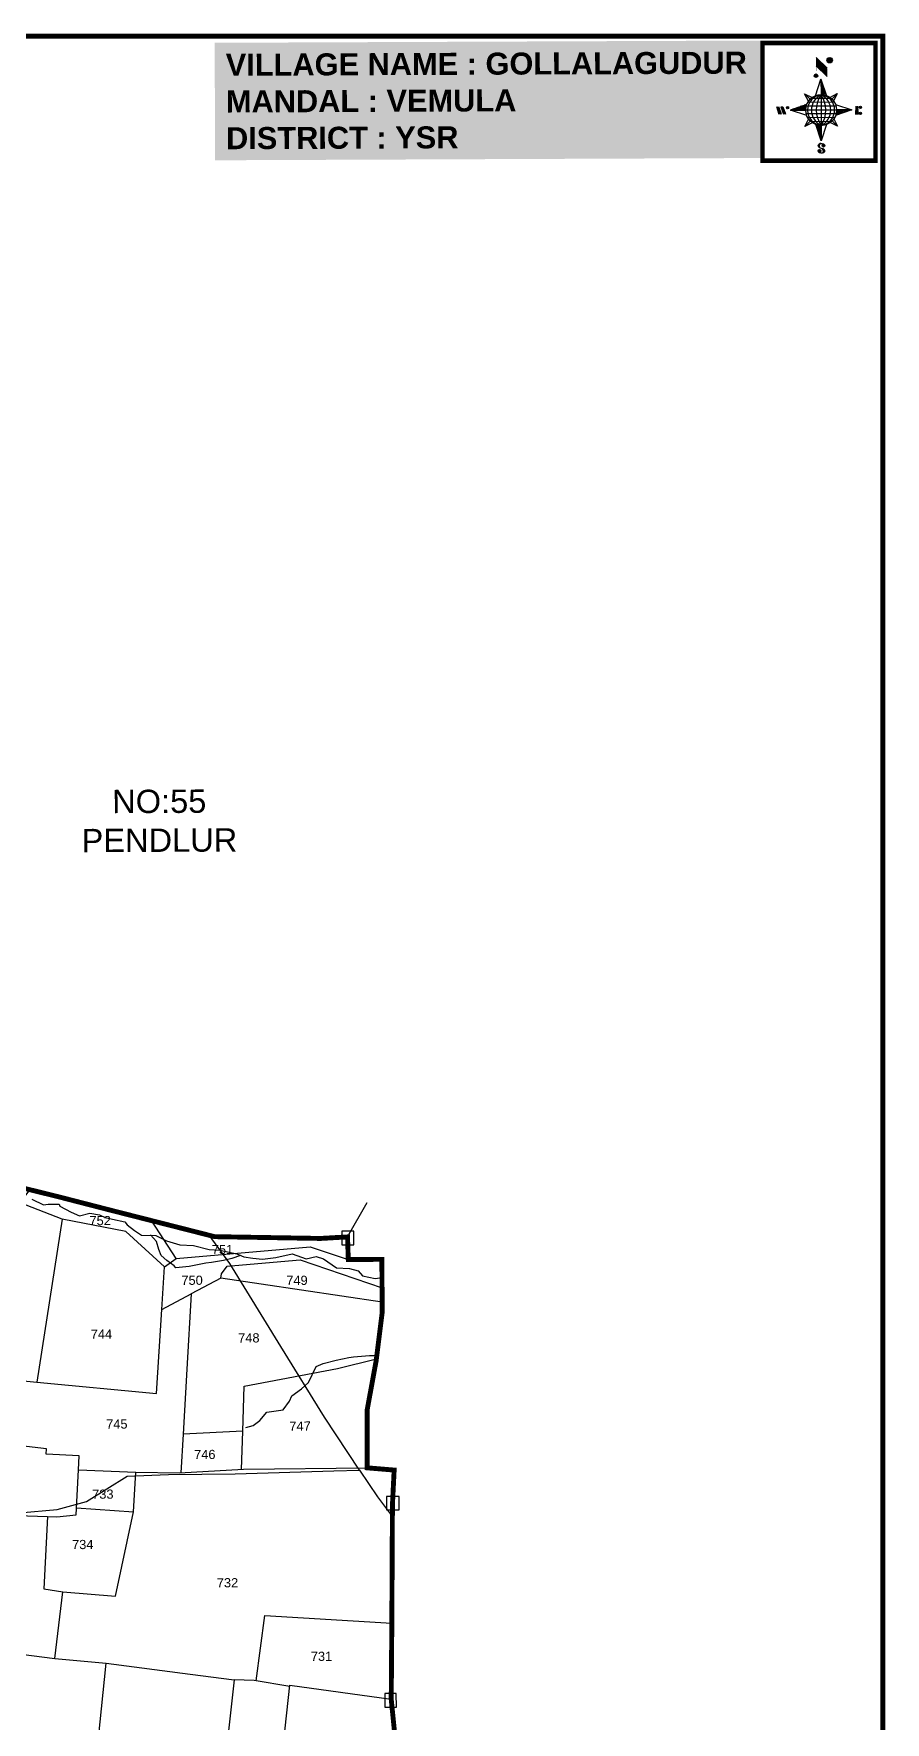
# Model space of a CAD drawing. Header units: inches. Extents: x 208632 to 221797, y 1591440 to 1598854.
# Drawn here: x 213370 to 214762, y 1595650 to 1598410 of the extents above; entities that cross this region are included whole.
import ezdxf

# ---------------------------------------------------------------- set-up
doc = ezdxf.new("R2010")
doc.units = ezdxf.units.IN
doc.header["$LTSCALE"] = 15
doc.header["$MEASUREMENT"] = 0
doc.linetypes.add('HIDDEN2', pattern=[0.1875, 0.125, -0.0625])
for name, color, linetype in [('bord', 1, 'Continuous'), ('BOUNDRY STONES', 240, 'Continuous'), ('DIMENSION', 1, 'Continuous'), ('PLOTS', 7, 'Continuous'), ('PLOTS NO', 7, 'Continuous'), ('ROADS', 1, 'Continuous'), ('STREAMS', 4, 'Continuous'), ('VILLAGE BOUNDAY', 5, 'Continuous'), ('VILLAGE BOUNDRY', 5, 'Continuous')]:
    doc.layers.add(name, color=color, linetype=linetype)
doc.styles.get("Standard").update_dxf_attribs({"font": 'arial.ttf'})
pattern_1 = [(267.297113149, (-8720374.938, 50637915.138), (10.5367255337, -0.497431438), [])]
pattern_2 = [(357.297113149, (-8720374.938, 50637915.138), (0.497431438, 10.5367255337), [])]

# ---------------------------------------------------------------- blocks, each defined once
blk = doc.blocks.new('*X21')
at = {"color": 0, "linetype": 'Continuous'}
for p, q in [((6321.6, 240.5), (6322.3, 241.2)), ((6321.6, 240.3), (6322.3, 241)), ((6321.6, 240.1), (6322.3, 240.8)), ((6321.6, 239.9), (6322.4, 240.7)), ((6321.6, 239.8), (6322.4, 240.6)), ((6321.6, 239.6), (6322.5, 240.5)), ((6321.6, 239.4), (6322.5, 240.3)), ((6321.6, 239.2), (6322.6, 240.2)), ((6321.7, 239.1), (6322.6, 240.1)), ((6321.8, 240.8), (6322.4, 241.4)), ((6321.8, 239), (6322.7, 240)), ((6321.8, 239), (6322.8, 239.9)), ((6321.9, 238.9), (6322.9, 239.8)), ((6322, 238.8), (6323, 239.7)), ((6322.1, 241.3), (6322.4, 241.6)), ((6322.1, 238.7), (6323.1, 239.6)), ((6322.2, 238.6), (6323.1, 239.6)), ((6322.3, 238.5), (6323.2, 239.5)), ((6322.4, 238.5), (6323.3, 239.4)), ((6322.5, 238.4), (6323.4, 239.3)), ((6322.7, 238.4), (6323.6, 239.3)), ((6322.8, 238.3), (6323.7, 239.2)), ((6322.9, 238.3), (6323.8, 239.1)), ((6323.1, 238.2), (6323.9, 239.1)), ((6323.2, 238.2), (6324, 239)), ((6323.3, 238.2), (6324.2, 239)), ((6323.5, 238.1), (6324.3, 238.9)), ((6323.7, 238.1), (6324.4, 238.9)), ((6323.8, 238.1), (6324.6, 238.8)), ((6324.1, 238.2), (6324.7, 238.8)), ((6324.3, 238.3), (6324.9, 238.8)), ((6324.6, 238.3), (6325.1, 238.8)), ((6324.8, 238.4), (6325.2, 238.8)), ((6325.1, 238.5), (6325.4, 238.8)), ((6325.4, 238.6), (6325.6, 238.8))]:
    blk.add_line(p, q, dxfattribs=at)
blk = doc.blocks.new('*X20')
at = {"color": 0, "linetype": 'Continuous'}
for p, q in [((6324.4, 240.3), (6324.5, 240.4)), ((6324.6, 240.3), (6324.8, 240.5)), ((6324.7, 240.2), (6325, 240.5)), ((6324.8, 240.2), (6325.2, 240.6)), ((6325, 240.1), (6325.5, 240.6)), ((6325.1, 240.1), (6325.6, 240.6)), ((6325.2, 240), (6325.8, 240.6)), ((6325.3, 240), (6326, 240.6)), ((6325.4, 239.9), (6326.1, 240.6)), ((6325.5, 239.8), (6326.2, 240.5)), ((6325.6, 239.8), (6326.3, 240.5)), ((6325.7, 239.7), (6326.5, 240.4)), ((6325.9, 239.6), (6326.6, 240.3)), ((6326, 239.5), (6326.7, 240.3)), ((6326, 239.4), (6326.8, 240.2)), ((6326.1, 239.3), (6327, 240.2)), ((6326.2, 239.3), (6327.1, 240.1)), ((6326.3, 239.2), (6327.1, 240)), ((6326.4, 239.1), (6327.2, 239.9)), ((6326.5, 239), (6327.3, 239.8)), ((6326.5, 238.9), (6327.4, 239.7)), ((6326.6, 238.8), (6327.5, 239.6)), ((6326.7, 238.7), (6327.5, 239.5)), ((6326.8, 238.6), (6327.6, 239.4)), ((6326.8, 238.5), (6327.7, 239.3)), ((6326.8, 236.5), (6327.4, 237)), ((6326.9, 238.3), (6327.8, 239.2)), ((6326.9, 238.2), (6327.9, 239.1)), ((6326.9, 236.8), (6327.6, 237.4)), ((6327, 238.1), (6327.8, 239)), ((6327, 237.9), (6327.8, 238.8)), ((6327, 237.8), (6327.8, 238.6)), ((6327, 237.6), (6327.8, 238.4)), ((6327, 237.4), (6327.8, 238.2)), ((6327, 237.3), (6327.8, 238)), ((6327, 237.1), (6327.8, 237.9))]:
    blk.add_line(p, q, dxfattribs=at)
blk = doc.blocks.new('H')
at = {"layer": 'bord', "extrusion": (0.000427885, 0.004792, 0.999988)}
h = blk.add_hatch(dxfattribs=at)
h.set_pattern_fill('LINE', color=8, scale=84.387686, angle=-2.7029, style=0)
h.set_pattern_definition(pattern_2)
h.paths.add_polyline_path([(-492, 786, -0.090992), (-448, 775), (-486, 912)])
h = blk.add_hatch(dxfattribs=at)
h.set_pattern_fill('LINE', color=8, scale=84.387686, angle=-92.7029, style=0)
h.set_pattern_definition(pattern_1)
h.paths.add_polyline_path([(-625, 665, -0.090992), (-615, 710), (-751, 671)])
h = blk.add_hatch(dxfattribs=at)
h.set_pattern_fill('LINE', color=8, scale=84.387686, angle=-92.7029, style=0)
h.set_pattern_definition(pattern_1)
h.paths.add_polyline_path([(-246, 647), (-372, 653, -0.090992), (-382, 609)])
h = blk.add_hatch(dxfattribs=at)
h.set_pattern_fill('LINE', color=8, scale=84.387686, angle=-2.7029, style=0)
h.set_pattern_definition(pattern_2)
h.paths.add_polyline_path([(-504, 533, -0.090992), (-549, 543), (-510, 406)])
for p, q in [((-519, 1020, -1217), (-435, 927, -1216)), ((-516, 1087, -1217), (-432, 994, -1217)), ((-538, 774, -1216), (-487, 906, -1216)), ((-487, 906, -1216), (-493, 780, -1216)), ((-487, 906, -1216), (-448, 769, -1216)), ((-865, 701, -1215), (-847, 638, -1215)), ((-847, 700, -1215), (-829, 637, -1215)), ((-829, 699, -1215), (-811, 636, -1215)), ((-829, 699, -1215), (-811, 698, -1215)), ((-811, 698, -1215), (-794, 635, -1215)), ((-752, 665, -1215), (-615, 704, -1215)), ((-627, 794, -1216), (-567, 760, -1216)), ((-627, 794, -1216), (-584, 747, -1215)), ((-599, 731, -1215), (-627, 794, -1216)), ((-421, 753, -1216), (-359, 781, -1216)), ((-359, 781, -1216), (-405, 739, -1216)), ((-359, 781, -1216), (-392, 721, -1215)), ((-752, 665, -1215), (-625, 659, -1215)), ((-619, 614, -1215), (-752, 665, -1215)), ((-639, 526, -1214), (-606, 585, -1215)), ((-639, 526, -1214), (-593, 568, -1215)), ((-371, 513, -1214), (-414, 560, -1215)), ((-399, 576, -1215), (-371, 513, -1214)), ((-246, 641, -1215), (-383, 603, -1215)), ((-379, 693, -1215), (-246, 641, -1215)), ((-373, 647, -1215), (-246, 641, -1215)), ((-213, 669, -1215), (-217, 601, -1215)), ((-197, 600, -1215), (-194, 668, -1215)), ((-577, 553, -1215), (-639, 526, -1214)), ((-511, 400, -1214), (-549, 537, -1214)), ((-460, 533, -1215), (-511, 400, -1214)), ((-505, 527, -1214), (-511, 400, -1214)), ((-371, 513, -1214), (-431, 546, -1215))]:
    blk.add_line(p, q, dxfattribs=at)
at = {"layer": 'bord', "color": 8, "linetype": 'ByBlock', "extrusion": (0.000427885, 0.004792, 0.999988)}
for p, q in [((-386, 711, -1215), (-605, 722, -1215)), ((-411, 744, -1216), (-578, 752, -1216)), ((-493, 780, -1216), (-505, 527, -1214)), ((-373, 647, -1215), (-625, 659, -1215)), ((-378, 616, -1215), (-623, 628, -1215)), ((-375, 679, -1215), (-620, 691, -1215)), ((-392, 585, -1215), (-611, 595, -1215)), ((-420, 555, -1215), (-587, 562, -1215))]:
    blk.add_line(p, q, dxfattribs=at)
at = {"layer": 'bord', "extrusion": (0.000427885, 0.004792, 0.999988), "elevation": -1212}
for points, const_width in [([(-522, 960), (-516, 1093)], 1.61), ([(-434, 933), (-428, 1066)], 1.61), ([(-870, 707), (-846, 706)], 0.642), ([(-829, 643), (-855, 644)], 0.642), ([(-829, 643), (-821, 678)], 0.642), ([(-811, 642), (-784, 641)], 0.642), ([(-793, 641), (-782, 694)], 0.642), ([(-177, 605), (-226, 607)], 0.706), ([(-223, 676), (-174, 673)], 0.706), ([(-195, 645), (-185, 644)], 0.706)]:
    blk.add_lwpolyline(points, dxfattribs=dict(at, const_width=const_width))
for points, const_width in [([(-414, 1073, 1), (-398, 1058, 1)], 22.3), ([(-530, 950, 1), (-520, 939, 1)], 14.8), ([(-776, 697, 1), (-769, 690, 1)], 8.9), ([(-180, 618, 1), (-173, 611, 1)], 9.79), ([(-178, 667, 1), (-171, 660, 1)], 9.79), ([(-525, 322, 1), (-533, 329, 1)], 11.1), ([(-490, 362, 1), (-498, 369, 1)], 11.1)]:
    blk.add_lwpolyline(points, format="xyb", close=True, dxfattribs=dict(at, const_width=const_width))
for points in [[(-537, 317), (-531, 310), (-520, 307), (-505, 307), (-494, 310), (-486, 318), (-487, 326), (-491, 333), (-494, 336), (-503, 341), (-522, 347), (-530, 352), (-534, 355), (-537, 363), (-537, 373), (-530, 381), (-520, 384), (-504, 384), (-493, 380), (-487, 373)], [(-522, 348), (-526, 354), (-528, 361), (-528, 371), (-526, 375), (-521, 381), (-515, 384)], [(-505, 307), (-499, 312), (-497, 319), (-497, 327), (-501, 335), (-509, 343)]]:
    blk.add_lwpolyline(points, dxfattribs=at)
at = {"layer": 'bord', "extrusion": (0.000427885, 0.004792, 0.999988)}
for centre, radius in [((-406, 1065, -1212), 22.3), ((-525, 944, -1212), 14.8), ((-773, 694, -1212), 8.9), ((-498, 659, -1212), 127), ((-177, 615, -1212), 9.79), ((-174, 663, -1212), 9.79), ((-529, 325, -1212), 11.1), ((-494, 365, -1212), 11.1)]:
    blk.add_circle(centre, radius, dxfattribs=at)
at = {"layer": 'bord', "color": 8, "linetype": 'ByBlock', "extrusion": (0.000427885, 0.004792, 0.999988)}
for centre, radius, start, end in [((-482, 658, -1212), 128, 94.9254, 259.6691), ((-437, 656, -1212), 141, 113.2864, 241.308), ((-316, 651, -1212), 222, 142.5892, 212.0053), ((-560, 662, -1212), 141, 293.2864, 61.308), ((-681, 668, -1212), 222, 322.5892, 32.0053), ((-515, 660, -1212), 128, 274.9254, 79.6691)]:
    blk.add_arc(centre, radius, start, end, dxfattribs=at)
at = {"layer": 'bord', "extrusion": (0.000427885, 0.004792, 0.999988)}
for points in [[(-516, 1093, -1212), (-431, 1000, -1212), (-519, 1026, -1212), (-434, 933, -1212)], [(-864, 707, -1212), (-846, 706, -1212), (-846, 644, -1212), (-829, 643, -1212)], [(-829, 705, -1212), (-811, 704, -1212), (-811, 642, -1212), (-793, 641, -1212)], [(-193, 674, -1212), (-197, 606, -1212), (-213, 675, -1212), (-216, 607, -1212)]]:
    blk.add_solid(points, dxfattribs=at)
at = {"layer": 'bord', "extrusion": (0.000427885, 0.004792, 0.999988), "xscale": 7.977342409717546, "yscale": 7.977342409717546, "zscale": 7.977342409717546, "rotation": 138.0840426661453}
for name, p in [('*X20', (38301, -31929, -1212)), ('*X21', (38314, -31951, -1212))]:
    blk.add_blockref(name, p, dxfattribs=at)

msp = doc.modelspace()

# ---------------------------------------------------------------- linework, layer by layer
at = {"layer": 'BOUNDRY STONES'}
msp.add_lwpolyline([(213882.6, 1596443.3), (213914.6, 1596499.8)], dxfattribs=at)
for points in [[(213892.7, 1596452.8), (213873.4, 1596452.7), (213873.5, 1596430.2), (213892.8, 1596430.3)], [(213966.8, 1596019.1), (213946.4, 1596019), (213946.5, 1595997.4), (213966.9, 1595997.5)], [(213962.3, 1595697.3), (213943.3, 1595697.2), (213943.4, 1595674.5), (213962.4, 1595674.6)]]:
    msp.add_lwpolyline(points, close=True, dxfattribs=at)
at = {"layer": 'PLOTS'}
for points in [[(213416, 1596472.5), (213347.5, 1596499.1), (213363.2, 1596520.4)], [(213583.3, 1596394.4), (213520.1, 1596451.9), (213416, 1596472.5), (213374.5, 1596205.7)], [(213602.3, 1596408.2), (213562.3, 1596469.9)], [(213578.9, 1596324.8), (213583.3, 1596394.4), (213602.3, 1596408.2), (213821.5, 1596427), (213883.8, 1596406.2)], [(213675.6, 1596376), (213676.7, 1596383.2), (213685.8, 1596395.5), (213805, 1596405.8), (213939, 1596360.2)], [(213939.2, 1596336.9), (213675.6, 1596376), (213627.1, 1596350.5)], [(213306.6, 1596165.7), (213315.1, 1596212), (213374.5, 1596205.7), (213570.3, 1596187.6), (213578.9, 1596324.8), (213627.1, 1596350.5), (213619.8, 1596227.2), (213613.6, 1596121.1), (213610.3, 1596057.8)], [(213711.4, 1596125.6), (213713.8, 1596199.3), (213866.1, 1596228.1), (213929.8, 1596244.1)], [(213709.3, 1596063.4), (213711.4, 1596125.6), (213613.6, 1596121.1)], [(213442.5, 1596062.7), (213443.7, 1596085.3), (213390.1, 1596088.1), (213390.5, 1596096.8), (213300.8, 1596107.1), (213291.4, 1596067.9), (212827.6, 1596106.4)], [(213403.8, 1595754.2), (213417.1, 1595863.4), (213503.3, 1595856.1), (213532.5, 1595994.1), (213536.3, 1596058.8), (213608.1, 1596057.7), (213712.6, 1596063.6), (213914.6, 1596065.9)], [(213392.1, 1595986.4), (213407.4, 1595985.9), (213438.7, 1595989), (213442.5, 1596062.7), (213536.3, 1596058.8)], [(213243.2, 1595991.1), (213392.1, 1595986.4), (213386.1, 1595867.9), (213417.1, 1595863.4)], [(213439.3, 1596000.4), (213532.5, 1595994.1)], [(213733.2, 1595717.8), (213747.5, 1595824.4), (213955, 1595812.2)], [(213462.7, 1595501.4), (213400.3, 1595510.4), (213403.1, 1595570.5), (213368.7, 1595574.4), (213344.1, 1595412.2), (213297.8, 1595443.7), (213323.6, 1595587.8), (213337.8, 1595683.9), (213349.2, 1595761.5), (213403.8, 1595754.2), (213487.8, 1595746.8)], [(213619.8, 1595478.8), (213462.7, 1595501.4), (213487.8, 1595746.8), (213625.2, 1595728.5), (213697.2, 1595719.6)], [(213788.1, 1595708.7), (213729.9, 1595718.3), (213697.2, 1595719.6), (213669.8, 1595474.5)], [(213745.3, 1595314.6), (213788.3, 1595710.5), (213954, 1595687.8)]]:
    msp.add_lwpolyline(points, dxfattribs=at)
at = {"layer": 'ROADS', "color": 1}
for points in [[(213346.5, 1595992.6), (213408, 1595997.8), (213455.7, 1596010.8), (213522.2, 1596052.1), (213590, 1596054.8), (213698.9, 1596055.9), (213860, 1596060.8), (213902.4, 1596062.1), (213845, 1596148.7), (213773.8, 1596264.3), (213690.3, 1596399.7), (213656.4, 1596446)], [(213902.4, 1596062.1), (213931.3, 1596018.6), (213955.9, 1595986)]]:
    msp.add_lwpolyline(points, dxfattribs=at)
at = {"layer": 'STREAMS'}
for points in [[(213366.7, 1596505.2), (213385.6, 1596495.7), (213393, 1596496.8), (213411.1, 1596496.9), (213412.1, 1596493.3), (213430.5, 1596483.8), (213444.4, 1596477.9), (213461.1, 1596482.1), (213476.9, 1596479.4), (213486.2, 1596475.3), (213498.6, 1596472.5), (213518.7, 1596467.9), (213522.1, 1596463.3), (213534.2, 1596453.8), (213545.8, 1596445.9), (213569.3, 1596445.5), (213586.8, 1596437), (213608.4, 1596430.4), (213630.9, 1596429.5), (213656.1, 1596422.9), (213673.7, 1596421.4), (213701.5, 1596415.9), (213713.2, 1596410.5), (213727.6, 1596408.3), (213743.8, 1596406.8), (213765.2, 1596409.7), (213792, 1596415.7), (213814.7, 1596407.3), (213831.5, 1596411.5), (213843.1, 1596407.5), (213864.8, 1596392.9), (213885.7, 1596391.9), (213900, 1596387.8), (213907, 1596379.6), (213927.6, 1596375.3), (213938.4, 1596377.2)], [(213707.5, 1596413), (213693.3, 1596407.8), (213679.9, 1596404.9), (213660.4, 1596401.7), (213650.8, 1596400.2), (213623.8, 1596394.9), (213601.9, 1596392.7), (213599.3, 1596395.8), (213587.2, 1596405), (213578.1, 1596413), (213573.9, 1596422.5), (213570.5, 1596435.6), (213560.4, 1596446.7)], [(213716.1, 1596132), (213728.2, 1596135), (213739.4, 1596143.3), (213750.6, 1596156.7), (213777.6, 1596160.5), (213787.9, 1596175.1), (213791.6, 1596183.5), (213807.4, 1596195.2), (213818.6, 1596205.6), (213831.4, 1596231.5), (213842.6, 1596236.5), (213864.2, 1596242), (213884.6, 1596246.2), (213892.1, 1596247.5), (213918.7, 1596249.7), (213929.5, 1596249.3)]]:
    msp.add_lwpolyline(points, dxfattribs=at)
at = {"layer": 'VILLAGE BOUNDAY', "color": 5, "const_width": 8}
msp.add_lwpolyline([(208636.3, 1591444.1), (214757.7, 1591444.1), (214757.7, 1598405.7), (208636.3, 1598405.7)], close=True, dxfattribs=at)
at = {"layer": 'VILLAGE BOUNDAY', "color": 200, "const_width": 7.56, "elevation": 0.1}
msp.add_lwpolyline([(214745.7, 1598394.7), (214561, 1598394.7), (214561, 1598202.1), (214745.7, 1598202.1)], close=True, dxfattribs=at)
at = {"layer": 'VILLAGE BOUNDRY', "linetype": 'HIDDEN2', "ltscale": 8, "const_width": 8}
msp.add_lwpolyline([(213346.4, 1596524.6), (213408.1, 1596509.4), (213496.6, 1596486.6), (213665.3, 1596443.7), (213838.5, 1596440.8), (213882.6, 1596443.3), (213883.8, 1596406.2), (213938.7, 1596406.7), (213939.3, 1596320.3), (213929.3, 1596240.5), (213914.5, 1596159.6), (213914.6, 1596065.9), (213958.8, 1596062.2), (213956, 1596005.5), (213955, 1595812.2), (213954, 1595687.8), (213969.6, 1595532.6)], dxfattribs=at)

# ---------------------------------------------------------------- block references
at = {"layer": 'VILLAGE BOUNDAY', "color": 1, "xscale": 0.1985536023187061, "yscale": 0.1985536023187061, "zscale": 0.1985536023187061, "rotation": 3.078330600073183}
msp.add_blockref('H', (214762.7, 1598160.8, 241.8), dxfattribs=at)

# ---------------------------------------------------------------- texts
at = {"layer": 'DIMENSION', "insert": (213574.7, 1597174.3), "char_height": 38.14, "width": 467.714, "attachment_point": 2, "rotation": 0.2399}
msp.add_mtext('NO:55\\PPENDLUR ', dxfattribs=at)
at = {"layer": 'PLOTS NO'}
for s, p in [('752', (213460.7, 1596462.4)), ('751', (213660.8, 1596415.2)), ('750', (213611, 1596364.9)), ('749', (213782.5, 1596364.7)), ('744', (213462.8, 1596276.9)), ('748', (213703.8, 1596270.7)), ('745', (213488, 1596129.9)), ('747', (213787.5, 1596126.5)), ('746', (213631.8, 1596080.2)), ('733', (213465.1, 1596015.3)), ('734', (213432.3, 1595933)), ('732', (213668.9, 1595870.5)), ('731', (213822.6, 1595750.3))]:
    msp.add_text(s, height=15, rotation=0.2399, dxfattribs=at).set_placement(p)
at = {"layer": 'VILLAGE BOUNDAY', "insert": (213683.4, 1598377), "char_height": 36, "width": 856.501, "attachment_point": 1, "rotation": 0.2399, "bg_fill": 1, "box_fill_scale": 1.5, "bg_fill_color": 253, "bg_fill_transparency": 0}
msp.add_mtext('{\\fArial|b1|i0|c0|p34;\\C1;VILLAGE NAME :\\C5; GOLLALAGUDUR\\P\\C1;MANDAL : \\C5;VEMULA             \\C1;DISTRICT : \\C5;YSR}', dxfattribs=at)

doc.saveas('drawing.dxf')
